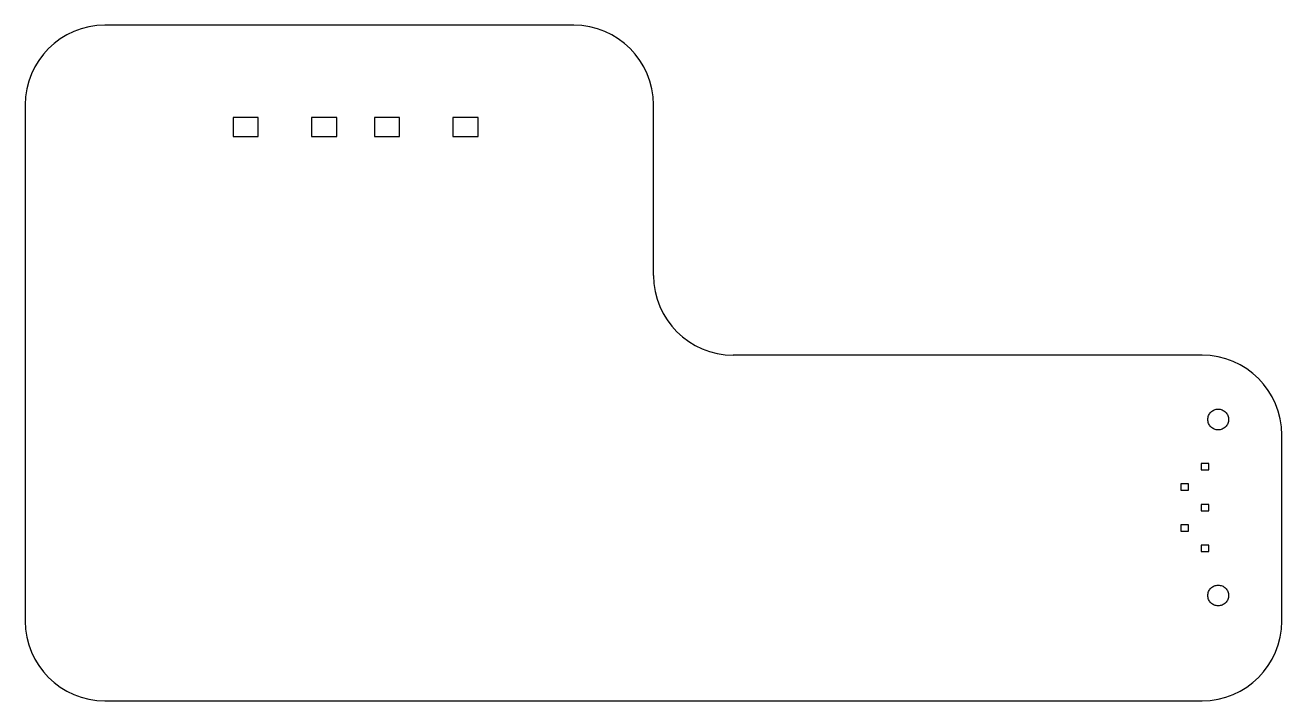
# Model space of a CAD drawing. Header units: inches. Extents: x 0.46 to 2.03, y 9.39 to 10.24.
import ezdxf

# ---------------------------------------------------------------- set-up
doc = ezdxf.new("R2010")
doc.units = ezdxf.units.IN
doc.header["$MEASUREMENT"] = 0

msp = doc.modelspace()

# ---------------------------------------------------------------- linework, layer by layer
at = {"color": 7, "linetype": 'Continuous', "lineweight": 25}
for p, q in [((1.1428, 10.2372), (0.5554, 10.2372)), ((0.4554, 10.1372), (0.4554, 9.4908)), ((1.2428, 9.9238), (1.2428, 10.1372)), ((0.7159, 10.1215), (0.7159, 10.0979)), ((0.7474, 10.1215), (0.7159, 10.1215)), ((0.7474, 10.0979), (0.7474, 10.1215)), ((0.8459, 10.1215), (0.8144, 10.1215)), ((0.8144, 10.1215), (0.8144, 10.0979)), ((0.8459, 10.0979), (0.8459, 10.1215)), ((0.9246, 10.1215), (0.8931, 10.1215)), ((0.8931, 10.1215), (0.8931, 10.0979)), ((0.9246, 10.0979), (0.9246, 10.1215)), ((1.023, 10.1215), (0.9915, 10.1215)), ((0.9915, 10.1215), (0.9915, 10.0979)), ((1.023, 10.0979), (1.023, 10.1215)), ((0.7159, 10.0979), (0.7474, 10.0979)), ((0.8144, 10.0979), (0.8459, 10.0979)), ((0.8931, 10.0979), (0.9246, 10.0979)), ((0.9915, 10.0979), (1.023, 10.0979)), ((1.9302, 9.8238), (1.3428, 9.8238)), ((2.0302, 9.4908), (2.0302, 9.7238)), ((1.9388, 9.6881), (1.929, 9.6881)), ((1.929, 9.6881), (1.929, 9.6802)), ((1.9388, 9.6802), (1.9388, 9.6881)), ((1.929, 9.6802), (1.9388, 9.6802)), ((1.9034, 9.6625), (1.9034, 9.6546)), ((1.9132, 9.6625), (1.9034, 9.6625)), ((1.9034, 9.6546), (1.9132, 9.6546)), ((1.9132, 9.6546), (1.9132, 9.6625)), ((1.929, 9.6369), (1.929, 9.629)), ((1.9388, 9.6369), (1.929, 9.6369)), ((1.929, 9.629), (1.9388, 9.629)), ((1.9388, 9.629), (1.9388, 9.6369)), ((1.9034, 9.6113), (1.9034, 9.6035)), ((1.9132, 9.6113), (1.9034, 9.6113)), ((1.9132, 9.6035), (1.9132, 9.6113)), ((1.9034, 9.6035), (1.9132, 9.6035)), ((1.929, 9.5857), (1.929, 9.5779)), ((1.9388, 9.5857), (1.929, 9.5857)), ((1.929, 9.5779), (1.9388, 9.5779)), ((1.9388, 9.5779), (1.9388, 9.5857)), ((0.5554, 9.3908), (1.9302, 9.3908))]:
    msp.add_line(p, q, dxfattribs=at)
for centre, start, end in [((0.5554, 10.1372), 90, 180), ((1.1428, 10.1372), 0, 90), ((1.3428, 9.9238), 180, 270), ((1.9302, 9.7238), 0, 90), ((0.5554, 9.4908), 180, 270), ((1.9302, 9.4908), 270, 0)]:
    msp.add_arc(centre, 0.1, start, end, dxfattribs=at)
for points in [[(1.9374, 9.7432), (1.9374, 9.7449), (1.9378, 9.7466), (1.9384, 9.7482), (1.9391, 9.7498), (1.94, 9.7512), (1.9412, 9.7524), (1.9424, 9.7536), (1.9438, 9.7546), (1.9454, 9.7552), (1.947, 9.7559), (1.9487, 9.7562), (1.9504, 9.7562), (1.9521, 9.7562), (1.9538, 9.7559), (1.9554, 9.7552), (1.957, 9.7546), (1.9584, 9.7536), (1.9596, 9.7524), (1.9608, 9.7512), (1.9618, 9.7498), (1.9624, 9.7482), (1.9631, 9.7466), (1.9634, 9.745), (1.9634, 9.7432)], [(1.9634, 9.7432), (1.9634, 9.7415), (1.9631, 9.7398), (1.9624, 9.7383), (1.9618, 9.7367), (1.9608, 9.7353), (1.9596, 9.734), (1.9584, 9.7328), (1.957, 9.7319), (1.9554, 9.7312), (1.9538, 9.7306), (1.9522, 9.7302), (1.9504, 9.7302), (1.9487, 9.7302), (1.9471, 9.7306), (1.9454, 9.7312), (1.9439, 9.7319), (1.9425, 9.7328), (1.9412, 9.734), (1.94, 9.7352), (1.9391, 9.7366), (1.9384, 9.7383), (1.9378, 9.7398), (1.9374, 9.7415), (1.9374, 9.7432)], [(1.9374, 9.5227), (1.9374, 9.5245), (1.9378, 9.5261), (1.9384, 9.5277), (1.9391, 9.5293), (1.94, 9.5307), (1.9412, 9.5319), (1.9424, 9.5331), (1.9438, 9.5341), (1.9454, 9.5348), (1.947, 9.5354), (1.9487, 9.5357), (1.9504, 9.5357), (1.9521, 9.5357), (1.9538, 9.5354), (1.9554, 9.5348), (1.957, 9.5341), (1.9584, 9.5332), (1.9596, 9.5319), (1.9608, 9.5307), (1.9618, 9.5293), (1.9624, 9.5277), (1.9631, 9.5261), (1.9634, 9.5245), (1.9634, 9.5227)], [(1.9634, 9.5227), (1.9634, 9.521), (1.9631, 9.5194), (1.9624, 9.5178), (1.9618, 9.5162), (1.9608, 9.5148), (1.9596, 9.5136), (1.9584, 9.5124), (1.957, 9.5114), (1.9554, 9.5107), (1.9538, 9.5101), (1.9522, 9.5098), (1.9504, 9.5098), (1.9487, 9.5098), (1.9471, 9.5101), (1.9454, 9.5107), (1.9439, 9.5114), (1.9425, 9.5123), (1.9412, 9.5136), (1.94, 9.5148), (1.9391, 9.5162), (1.9384, 9.5178), (1.9378, 9.5194), (1.9374, 9.521), (1.9374, 9.5227)]]:
    msp.add_open_spline(points, degree=3, knots=[0, 0, 0, 0, 0.125, 0.125, 0.125, 0.25, 0.25, 0.25, 0.375, 0.375, 0.375, 0.5, 0.5, 0.5, 0.625, 0.625, 0.625, 0.75, 0.75, 0.75, 0.875, 0.875, 0.875, 1, 1, 1, 1], dxfattribs=at)

doc.saveas('drawing.dxf')
